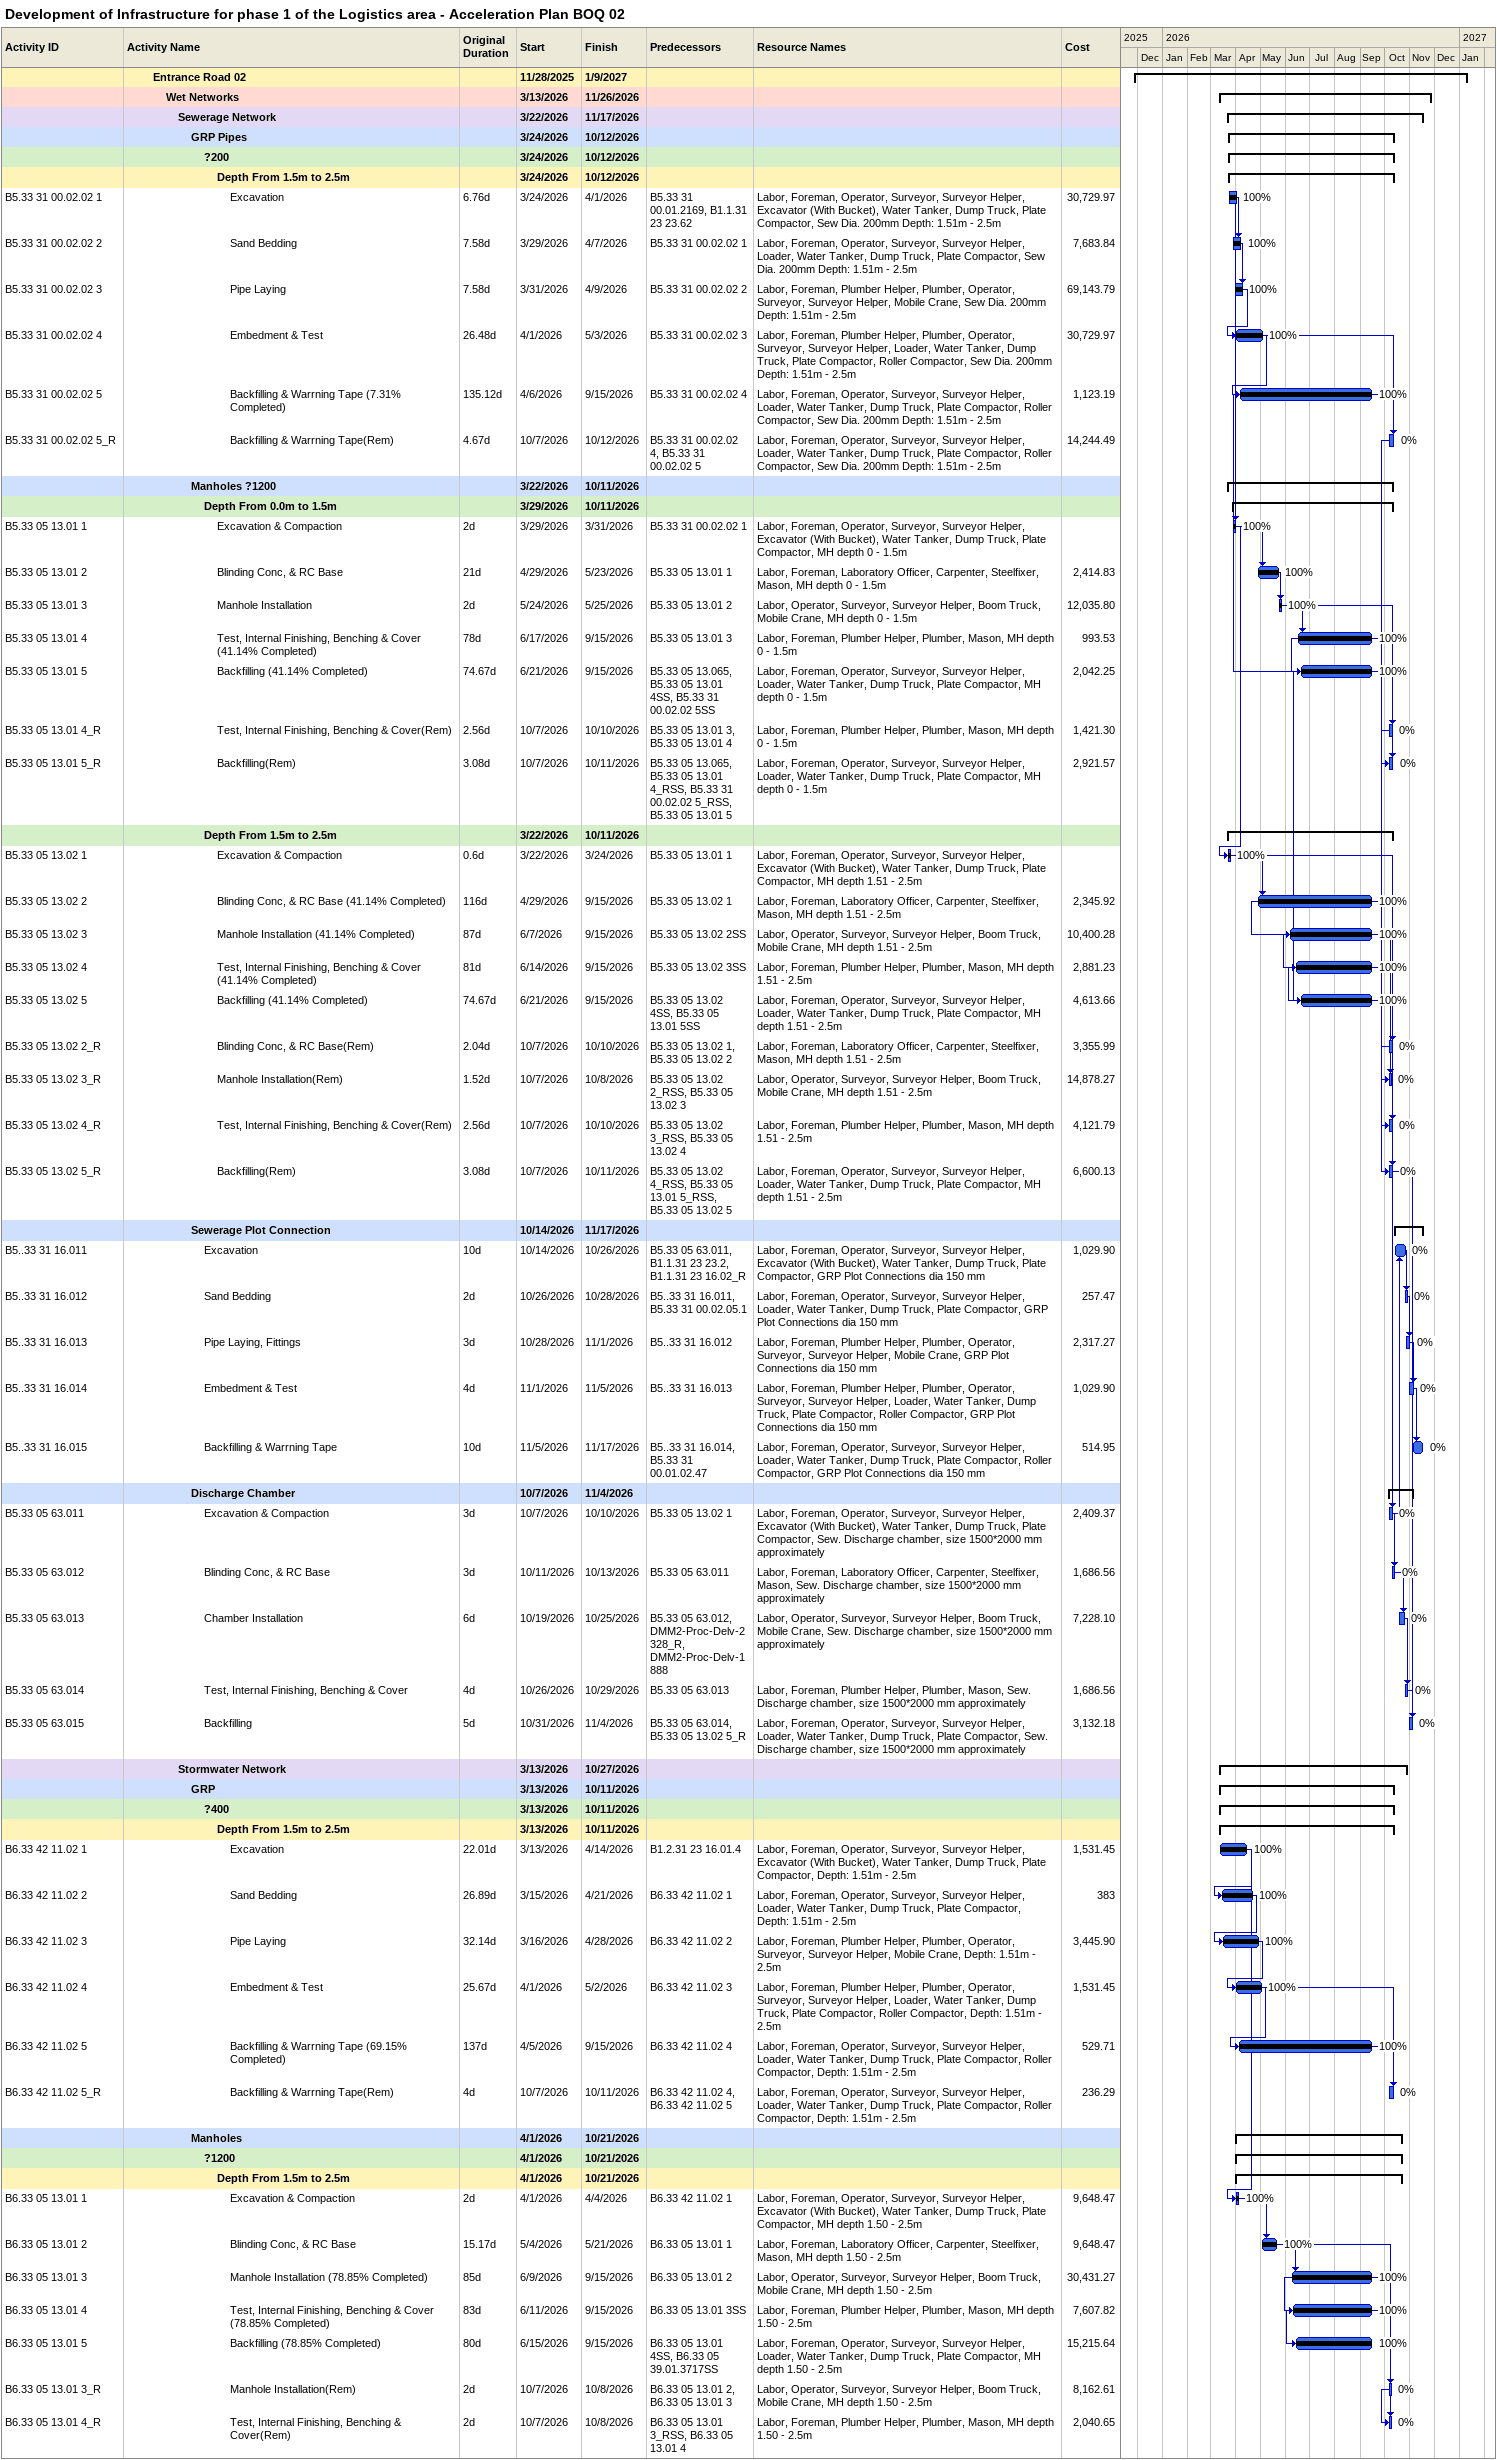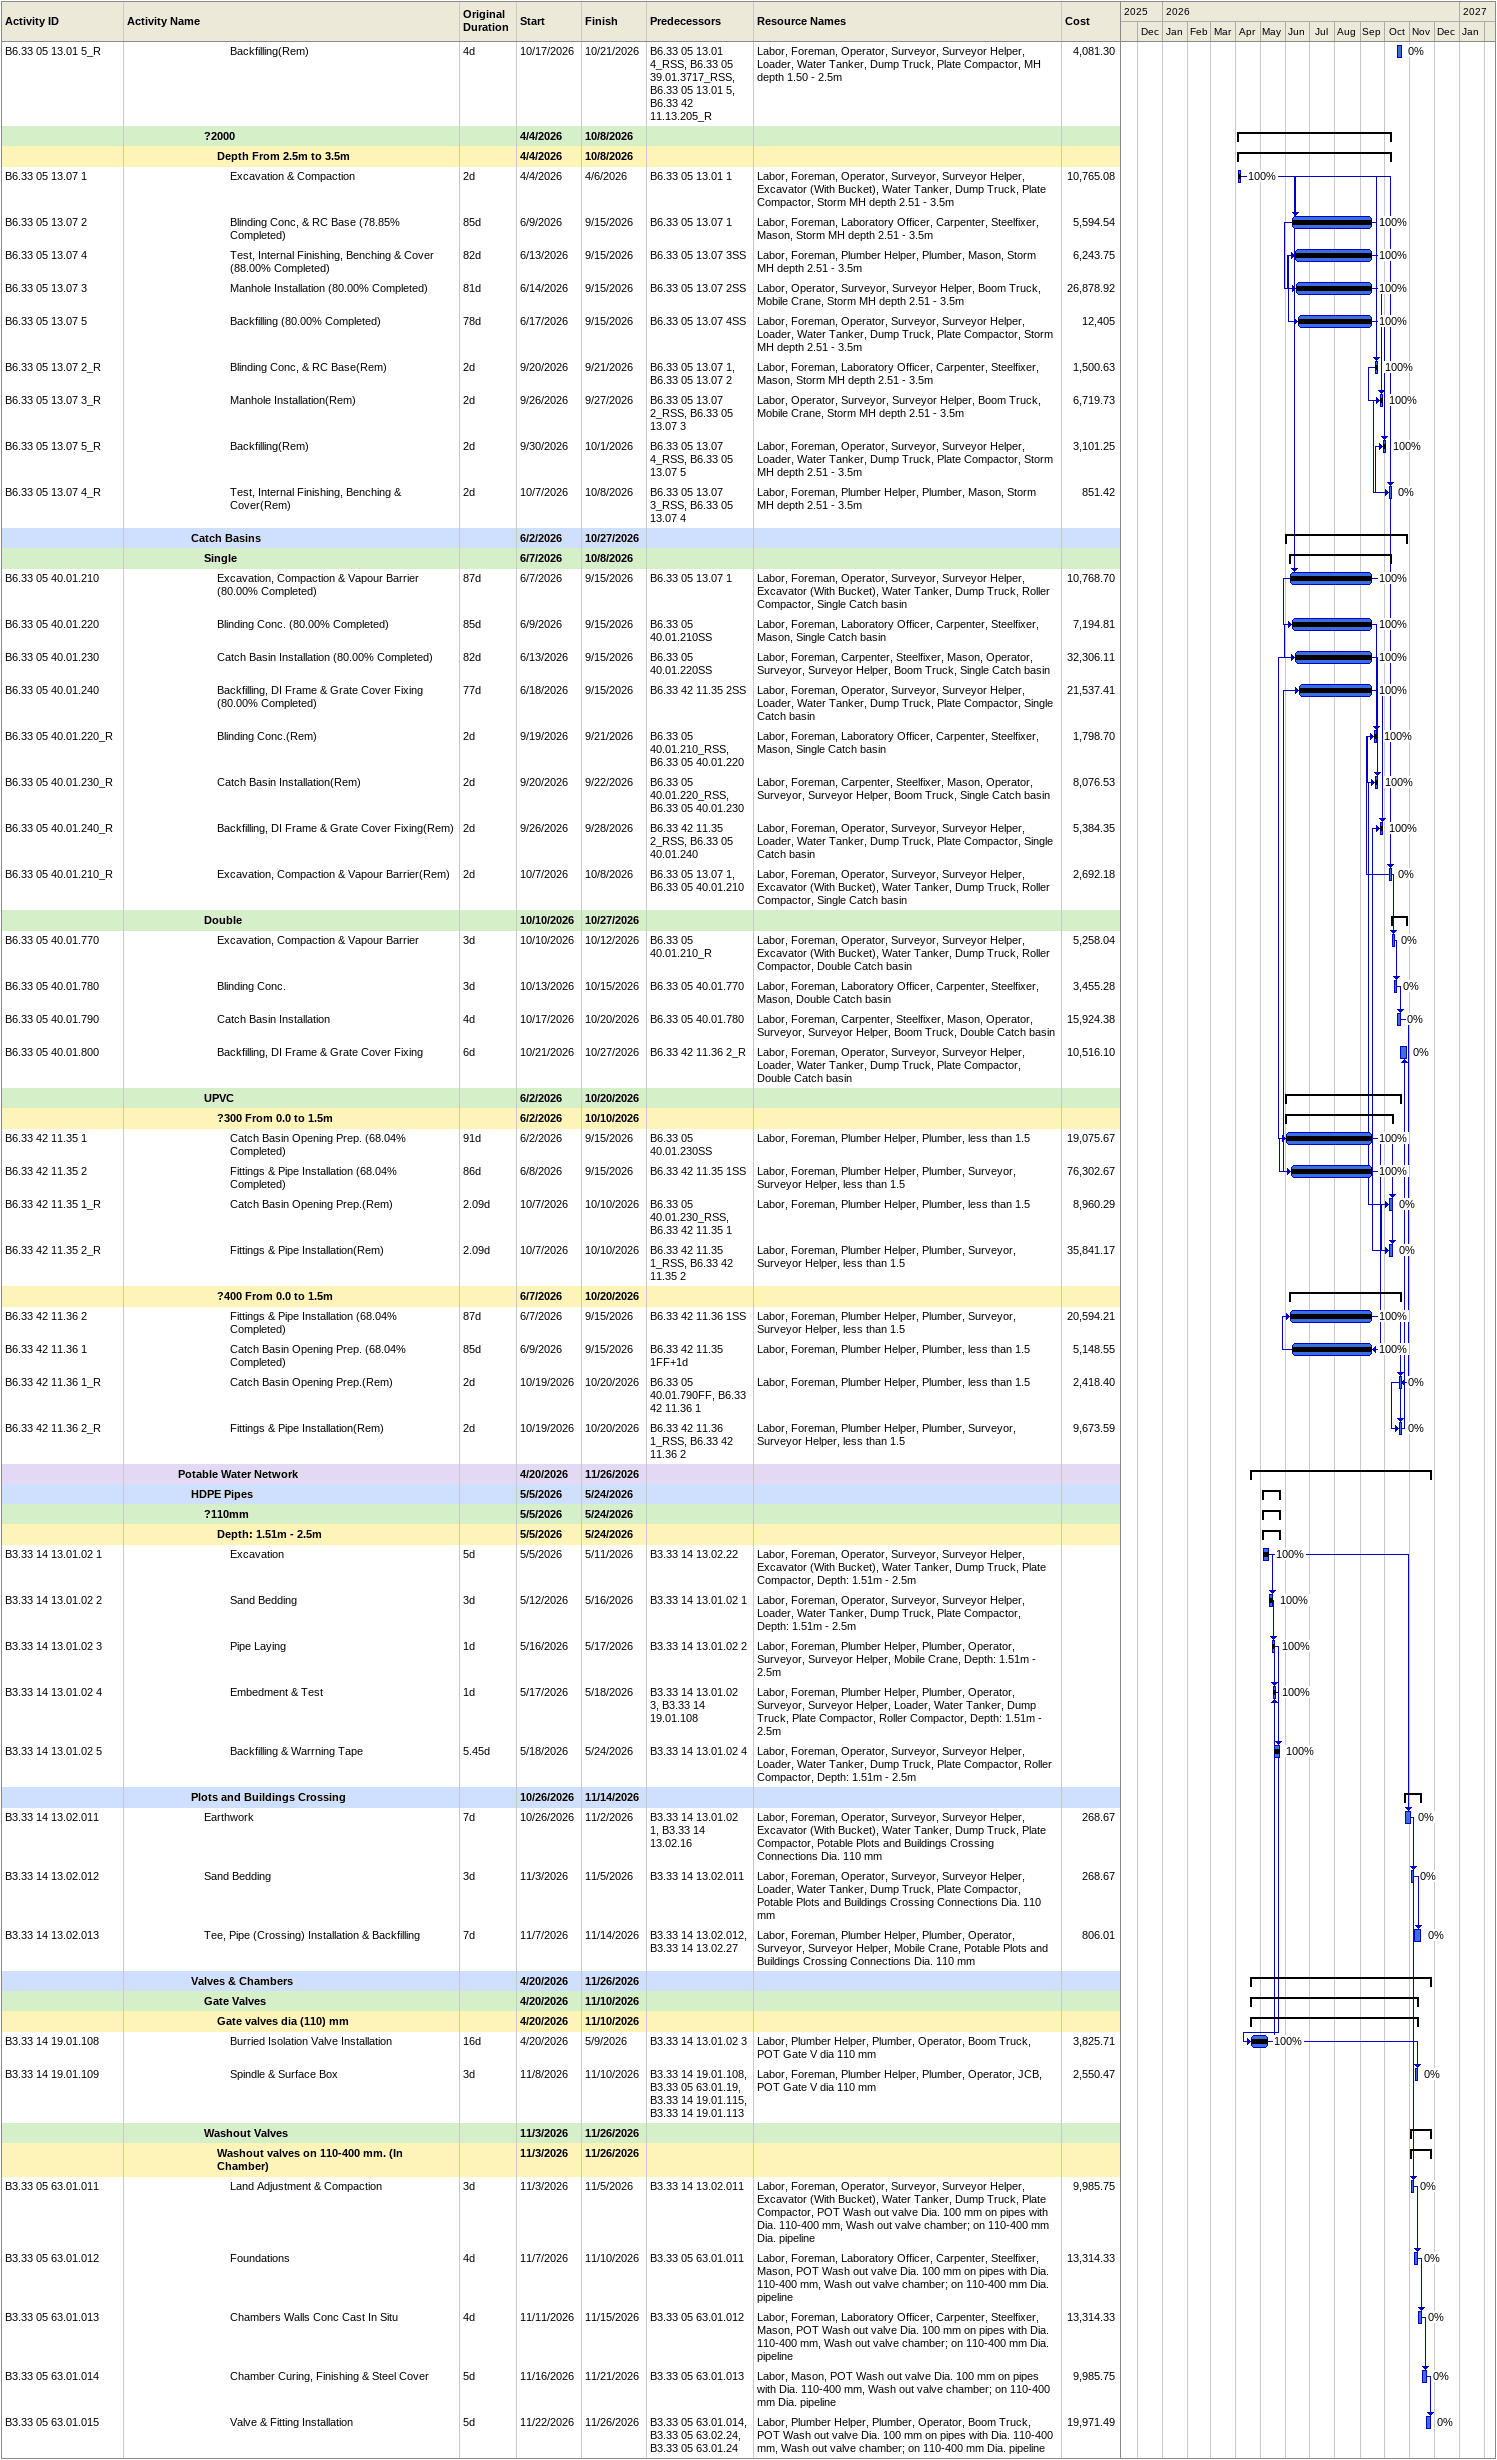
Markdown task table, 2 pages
Development of Infrastructure for phase 1 of the Logistics area - Acceleration Plan BOQ 02

| ID | Level | Task | Original duration | Start | Finish | Predecessors | Resources | % complete | Cost |
|---|---|---|---|---|---|---|---|---|---|
|  | 3 | **Entrance Road 02** |  | 2025-11-28 | 2027-01-09 |  |  |  |  |
|  | 4 | **Wet Networks** |  | 2026-03-13 | 2026-11-26 |  |  |  |  |
|  | 5 | **Sewerage Network** |  | 2026-03-22 | 2026-11-17 |  |  |  |  |
|  | 6 | **GRP Pipes** |  | 2026-03-24 | 2026-10-12 |  |  |  |  |
|  | 7 | **?200** |  | 2026-03-24 | 2026-10-12 |  |  |  |  |
|  | 8 | **Depth From 1.5m to 2.5m** |  | 2026-03-24 | 2026-10-12 |  |  |  |  |
| B5.33 31 00.02.02 1 | 9 | Excavation | 6.76d | 2026-03-24 | 2026-04-01 | B5.33 31 00.01.2169, B1.1.31 23 23.62 | Labor, Foreman, Operator, Surveyor, Surveyor Helper, Excavator (With Bucket), Water Tanker, Dump Truck, Plate Compactor, Sew Dia. 200mm Depth: 1.51m - 2.5m | 100 | 30729.97 |
| B5.33 31 00.02.02 2 | 9 | Sand Bedding | 7.58d | 2026-03-29 | 2026-04-07 | B5.33 31 00.02.02 1 | Labor, Foreman, Operator, Surveyor, Surveyor Helper, Loader, Water Tanker, Dump Truck, Plate Compactor, Sew Dia. 200mm Depth: 1.51m - 2.5m | 100 | 7683.84 |
| B5.33 31 00.02.02 3 | 9 | Pipe Laying | 7.58d | 2026-03-31 | 2026-04-09 | B5.33 31 00.02.02 2 | Labor, Foreman, Plumber Helper, Plumber, Operator, Surveyor, Surveyor Helper, Mobile Crane, Sew Dia. 200mm Depth: 1.51m - 2.5m | 100 | 69143.79 |
| B5.33 31 00.02.02 4 | 9 | Embedment & Test | 26.48d | 2026-04-01 | 2026-05-03 | B5.33 31 00.02.02 3 | Labor, Foreman, Plumber Helper, Plumber, Operator, Surveyor, Surveyor Helper, Loader, Water Tanker, Dump Truck, Plate Compactor, Roller Compactor, Sew Dia. 200mm Depth: 1.51m - 2.5m | 100 | 30729.97 |
| B5.33 31 00.02.02 5 | 9 | Backfilling & Warrning Tape (7.31% Completed) | 135.12d | 2026-04-06 | 2026-09-15 | B5.33 31 00.02.02 4 | Labor, Foreman, Operator, Surveyor, Surveyor Helper, Loader, Water Tanker, Dump Truck, Plate Compactor, Roller Compactor, Sew Dia. 200mm Depth: 1.51m - 2.5m | 100 | 1123.19 |
| B5.33 31 00.02.02 5_R | 9 | Backfilling & Warrning Tape(Rem) | 4.67d | 2026-10-07 | 2026-10-12 | B5.33 31 00.02.02 4, B5.33 31 00.02.02 5 | Labor, Foreman, Operator, Surveyor, Surveyor Helper, Loader, Water Tanker, Dump Truck, Plate Compactor, Roller Compactor, Sew Dia. 200mm Depth: 1.51m - 2.5m | 0 | 14244.49 |
|  | 6 | **Manholes ?1200** |  | 2026-03-22 | 2026-10-11 |  |  |  |  |
|  | 7 | **Depth From 0.0m to 1.5m** |  | 2026-03-29 | 2026-10-11 |  |  |  |  |
| B5.33 05 13.01 1 | 8 | Excavation & Compaction | 2d | 2026-03-29 | 2026-03-31 | B5.33 31 00.02.02 1 | Labor, Foreman, Operator, Surveyor, Surveyor Helper, Excavator (With Bucket), Water Tanker, Dump Truck, Plate Compactor, MH depth 0 - 1.5m | 100 |  |
| B5.33 05 13.01 2 | 8 | Blinding Conc, & RC Base | 21d | 2026-04-29 | 2026-05-23 | B5.33 05 13.01 1 | Labor, Foreman, Laboratory Officer, Carpenter, Steelfixer, Mason, MH depth 0 - 1.5m | 100 | 2414.83 |
| B5.33 05 13.01 3 | 8 | Manhole Installation | 2d | 2026-05-24 | 2026-05-25 | B5.33 05 13.01 2 | Labor, Operator, Surveyor, Surveyor Helper, Boom Truck, Mobile Crane, MH depth 0 - 1.5m | 100 | 12035.80 |
| B5.33 05 13.01 4 | 8 | Test, Internal Finishing, Benching & Cover (41.14% Completed) | 78d | 2026-06-17 | 2026-09-15 | B5.33 05 13.01 3 | Labor, Foreman, Plumber Helper, Plumber, Mason, MH depth 0 - 1.5m | 100 | 993.53 |
| B5.33 05 13.01 5 | 8 | Backfilling (41.14% Completed) | 74.67d | 2026-06-21 | 2026-09-15 | B5.33 05 13.065, B5.33 05 13.01 4SS, B5.33 31 00.02.02 5SS | Labor, Foreman, Operator, Surveyor, Surveyor Helper, Loader, Water Tanker, Dump Truck, Plate Compactor, MH depth 0 - 1.5m | 100 | 2042.25 |
| B5.33 05 13.01 4_R | 8 | Test, Internal Finishing, Benching & Cover(Rem) | 2.56d | 2026-10-07 | 2026-10-10 | B5.33 05 13.01 3, B5.33 05 13.01 4 | Labor, Foreman, Plumber Helper, Plumber, Mason, MH depth 0 - 1.5m | 0 | 1421.30 |
| B5.33 05 13.01 5_R | 8 | Backfilling(Rem) | 3.08d | 2026-10-07 | 2026-10-11 | B5.33 05 13.065, B5.33 05 13.01 4_RSS, B5.33 31 00.02.02 5_RSS, B5.33 05 13.01 5 | Labor, Foreman, Operator, Surveyor, Surveyor Helper, Loader, Water Tanker, Dump Truck, Plate Compactor, MH depth 0 - 1.5m | 0 | 2921.57 |
|  | 7 | **Depth From 1.5m to 2.5m** |  | 2026-03-22 | 2026-10-11 |  |  |  |  |
| B5.33 05 13.02 1 | 8 | Excavation & Compaction | 0.6d | 2026-03-22 | 2026-03-24 | B5.33 05 13.01 1 | Labor, Foreman, Operator, Surveyor, Surveyor Helper, Excavator (With Bucket), Water Tanker, Dump Truck, Plate Compactor, MH depth 1.51 - 2.5m | 100 |  |
| B5.33 05 13.02 2 | 8 | Blinding Conc, & RC Base (41.14% Completed) | 116d | 2026-04-29 | 2026-09-15 | B5.33 05 13.02 1 | Labor, Foreman, Laboratory Officer, Carpenter, Steelfixer, Mason, MH depth 1.51 - 2.5m | 100 | 2345.92 |
| B5.33 05 13.02 3 | 8 | Manhole Installation (41.14% Completed) | 87d | 2026-06-07 | 2026-09-15 | B5.33 05 13.02 2SS | Labor, Operator, Surveyor, Surveyor Helper, Boom Truck, Mobile Crane, MH depth 1.51 - 2.5m | 100 | 10400.28 |
| B5.33 05 13.02 4 | 8 | Test, Internal Finishing, Benching & Cover (41.14% Completed) | 81d | 2026-06-14 | 2026-09-15 | B5.33 05 13.02 3SS | Labor, Foreman, Plumber Helper, Plumber, Mason, MH depth 1.51 - 2.5m | 100 | 2881.23 |
| B5.33 05 13.02 5 | 8 | Backfilling (41.14% Completed) | 74.67d | 2026-06-21 | 2026-09-15 | B5.33 05 13.02 4SS, B5.33 05 13.01 5SS | Labor, Foreman, Operator, Surveyor, Surveyor Helper, Loader, Water Tanker, Dump Truck, Plate Compactor, MH depth 1.51 - 2.5m | 100 | 4613.66 |
| B5.33 05 13.02 2_R | 8 | Blinding Conc, & RC Base(Rem) | 2.04d | 2026-10-07 | 2026-10-10 | B5.33 05 13.02 1, B5.33 05 13.02 2 | Labor, Foreman, Laboratory Officer, Carpenter, Steelfixer, Mason, MH depth 1.51 - 2.5m | 0 | 3355.99 |
| B5.33 05 13.02 3_R | 8 | Manhole Installation(Rem) | 1.52d | 2026-10-07 | 2026-10-08 | B5.33 05 13.02 2_RSS, B5.33 05 13.02 3 | Labor, Operator, Surveyor, Surveyor Helper, Boom Truck, Mobile Crane, MH depth 1.51 - 2.5m | 0 | 14878.27 |
| B5.33 05 13.02 4_R | 8 | Test, Internal Finishing, Benching & Cover(Rem) | 2.56d | 2026-10-07 | 2026-10-10 | B5.33 05 13.02 3_RSS, B5.33 05 13.02 4 | Labor, Foreman, Plumber Helper, Plumber, Mason, MH depth 1.51 - 2.5m | 0 | 4121.79 |
| B5.33 05 13.02 5_R | 8 | Backfilling(Rem) | 3.08d | 2026-10-07 | 2026-10-11 | B5.33 05 13.02 4_RSS, B5.33 05 13.01 5_RSS, B5.33 05 13.02 5 | Labor, Foreman, Operator, Surveyor, Surveyor Helper, Loader, Water Tanker, Dump Truck, Plate Compactor, MH depth 1.51 - 2.5m | 0 | 6600.13 |
|  | 6 | **Sewerage Plot Connection** |  | 2026-10-14 | 2026-11-17 |  |  |  |  |
| B5..33 31 16.011 | 7 | Excavation | 10d | 2026-10-14 | 2026-10-26 | B5.33 05 63.011, B1.1.31 23 23.2, B1.1.31 23 16.02_R | Labor, Foreman, Operator, Surveyor, Surveyor Helper, Excavator (With Bucket), Water Tanker, Dump Truck, Plate Compactor, GRP Plot Connections dia 150 mm | 0 | 1029.90 |
| B5..33 31 16.012 | 7 | Sand Bedding | 2d | 2026-10-26 | 2026-10-28 | B5..33 31 16.011, B5.33 31 00.02.05.1 | Labor, Foreman, Operator, Surveyor, Surveyor Helper, Loader, Water Tanker, Dump Truck, Plate Compactor, GRP Plot Connections dia 150 mm | 0 | 257.47 |
| B5..33 31 16.013 | 7 | Pipe Laying, Fittings | 3d | 2026-10-28 | 2026-11-01 | B5..33 31 16.012 | Labor, Foreman, Plumber Helper, Plumber, Operator, Surveyor, Surveyor Helper, Mobile Crane, GRP Plot Connections dia 150 mm | 0 | 2317.27 |
| B5..33 31 16.014 | 7 | Embedment & Test | 4d | 2026-11-01 | 2026-11-05 | B5..33 31 16.013 | Labor, Foreman, Plumber Helper, Plumber, Operator, Surveyor, Surveyor Helper, Loader, Water Tanker, Dump Truck, Plate Compactor, Roller Compactor, GRP Plot Connections dia 150 mm | 0 | 1029.90 |
| B5..33 31 16.015 | 7 | Backfilling & Warrning Tape | 10d | 2026-11-05 | 2026-11-17 | B5..33 31 16.014, B5.33 31 00.01.02.47 | Labor, Foreman, Operator, Surveyor, Surveyor Helper, Loader, Water Tanker, Dump Truck, Plate Compactor, Roller Compactor, GRP Plot Connections dia 150 mm | 0 | 514.95 |
|  | 6 | **Discharge Chamber** |  | 2026-10-07 | 2026-11-04 |  |  |  |  |
| B5.33 05 63.011 | 7 | Excavation & Compaction | 3d | 2026-10-07 | 2026-10-10 | B5.33 05 13.02 1 | Labor, Foreman, Operator, Surveyor, Surveyor Helper, Excavator (With Bucket), Water Tanker, Dump Truck, Plate Compactor, Sew. Discharge chamber, size 1500*2000 mm approximately | 0 | 2409.37 |
| B5.33 05 63.012 | 7 | Blinding Conc, & RC Base | 3d | 2026-10-11 | 2026-10-13 | B5.33 05 63.011 | Labor, Foreman, Laboratory Officer, Carpenter, Steelfixer, Mason, Sew. Discharge chamber, size 1500*2000 mm approximately | 0 | 1686.56 |
| B5.33 05 63.013 | 7 | Chamber Installation | 6d | 2026-10-19 | 2026-10-25 | B5.33 05 63.012, DMM2-Proc-Delv-2328_R, DMM2-Proc-Delv-1888 | Labor, Operator, Surveyor, Surveyor Helper, Boom Truck, Mobile Crane, Sew. Discharge chamber, size 1500*2000 mm approximately | 0 | 7228.10 |
| B5.33 05 63.014 | 7 | Test, Internal Finishing, Benching & Cover | 4d | 2026-10-26 | 2026-10-29 | B5.33 05 63.013 | Labor, Foreman, Plumber Helper, Plumber, Mason, Sew. Discharge chamber, size 1500*2000 mm approximately | 0 | 1686.56 |
| B5.33 05 63.015 | 7 | Backfilling | 5d | 2026-10-31 | 2026-11-04 | B5.33 05 63.014, B5.33 05 13.02 5_R | Labor, Foreman, Operator, Surveyor, Surveyor Helper, Loader, Water Tanker, Dump Truck, Plate Compactor, Sew. Discharge chamber, size 1500*2000 mm approximately | 0 | 3132.18 |
|  | 5 | **Stormwater Network** |  | 2026-03-13 | 2026-10-27 |  |  |  |  |
|  | 6 | **GRP** |  | 2026-03-13 | 2026-10-11 |  |  |  |  |
|  | 7 | **?400** |  | 2026-03-13 | 2026-10-11 |  |  |  |  |
|  | 8 | **Depth From 1.5m to 2.5m** |  | 2026-03-13 | 2026-10-11 |  |  |  |  |
| B6.33 42 11.02 1 | 9 | Excavation | 22.01d | 2026-03-13 | 2026-04-14 | B1.2.31 23 16.01.4 | Labor, Foreman, Operator, Surveyor, Surveyor Helper, Excavator (With Bucket), Water Tanker, Dump Truck, Plate Compactor, Depth: 1.51m - 2.5m | 100 | 1531.45 |
| B6.33 42 11.02 2 | 9 | Sand Bedding | 26.89d | 2026-03-15 | 2026-04-21 | B6.33 42 11.02 1 | Labor, Foreman, Operator, Surveyor, Surveyor Helper, Loader, Water Tanker, Dump Truck, Plate Compactor, Depth: 1.51m - 2.5m | 100 | 383 |
| B6.33 42 11.02 3 | 9 | Pipe Laying | 32.14d | 2026-03-16 | 2026-04-28 | B6.33 42 11.02 2 | Labor, Foreman, Plumber Helper, Plumber, Operator, Surveyor, Surveyor Helper, Mobile Crane, Depth: 1.51m - 2.5m | 100 | 3445.90 |
| B6.33 42 11.02 4 | 9 | Embedment & Test | 25.67d | 2026-04-01 | 2026-05-02 | B6.33 42 11.02 3 | Labor, Foreman, Plumber Helper, Plumber, Operator, Surveyor, Surveyor Helper, Loader, Water Tanker, Dump Truck, Plate Compactor, Roller Compactor, Depth: 1.51m - 2.5m | 100 | 1531.45 |
| B6.33 42 11.02 5 | 9 | Backfilling & Warrning Tape (69.15% Completed) | 137d | 2026-04-05 | 2026-09-15 | B6.33 42 11.02 4 | Labor, Foreman, Operator, Surveyor, Surveyor Helper, Loader, Water Tanker, Dump Truck, Plate Compactor, Roller Compactor, Depth: 1.51m - 2.5m | 100 | 529.71 |
| B6.33 42 11.02 5_R | 9 | Backfilling & Warrning Tape(Rem) | 4d | 2026-10-07 | 2026-10-11 | B6.33 42 11.02 4, B6.33 42 11.02 5 | Labor, Foreman, Operator, Surveyor, Surveyor Helper, Loader, Water Tanker, Dump Truck, Plate Compactor, Roller Compactor, Depth: 1.51m - 2.5m | 0 | 236.29 |
|  | 6 | **Manholes** |  | 2026-04-01 | 2026-10-21 |  |  |  |  |
|  | 7 | **?1200** |  | 2026-04-01 | 2026-10-21 |  |  |  |  |
|  | 8 | **Depth From 1.5m to 2.5m** |  | 2026-04-01 | 2026-10-21 |  |  |  |  |
| B6.33 05 13.01 1 | 9 | Excavation & Compaction | 2d | 2026-04-01 | 2026-04-04 | B6.33 42 11.02 1 | Labor, Foreman, Operator, Surveyor, Surveyor Helper, Excavator (With Bucket), Water Tanker, Dump Truck, Plate Compactor, MH depth 1.50 - 2.5m | 100 | 9648.47 |
| B6.33 05 13.01 2 | 9 | Blinding Conc, & RC Base | 15.17d | 2026-05-04 | 2026-05-21 | B6.33 05 13.01 1 | Labor, Foreman, Laboratory Officer, Carpenter, Steelfixer, Mason, MH depth 1.50 - 2.5m | 100 | 9648.47 |
| B6.33 05 13.01 3 | 9 | Manhole Installation (78.85% Completed) | 85d | 2026-06-09 | 2026-09-15 | B6.33 05 13.01 2 | Labor, Operator, Surveyor, Surveyor Helper, Boom Truck, Mobile Crane, MH depth 1.50 - 2.5m | 100 | 30431.27 |
| B6.33 05 13.01 4 | 9 | Test, Internal Finishing, Benching & Cover (78.85% Completed) | 83d | 2026-06-11 | 2026-09-15 | B6.33 05 13.01 3SS | Labor, Foreman, Plumber Helper, Plumber, Mason, MH depth 1.50 - 2.5m | 100 | 7607.82 |
| B6.33 05 13.01 5 | 9 | Backfilling (78.85% Completed) | 80d | 2026-06-15 | 2026-09-15 | B6.33 05 13.01 4SS, B6.33 05 39.01.3717SS | Labor, Foreman, Operator, Surveyor, Surveyor Helper, Loader, Water Tanker, Dump Truck, Plate Compactor, MH depth 1.50 - 2.5m | 100 | 15215.64 |
| B6.33 05 13.01 3_R | 9 | Manhole Installation(Rem) | 2d | 2026-10-07 | 2026-10-08 | B6.33 05 13.01 2, B6.33 05 13.01 3 | Labor, Operator, Surveyor, Surveyor Helper, Boom Truck, Mobile Crane, MH depth 1.50 - 2.5m | 0 | 8162.61 |
| B6.33 05 13.01 4_R | 9 | Test, Internal Finishing, Benching & Cover(Rem) | 2d | 2026-10-07 | 2026-10-08 | B6.33 05 13.01 3_RSS, B6.33 05 13.01 4 | Labor, Foreman, Plumber Helper, Plumber, Mason, MH depth 1.50 - 2.5m | 0 | 2040.65 |
| B6.33 05 13.01 5_R | 9 | Backfilling(Rem) | 4d | 2026-10-17 | 2026-10-21 | B6.33 05 13.01 4_RSS, B6.33 05 39.01.3717_RSS, B6.33 05 13.01 5, B6.33 42 11.13.205_R | Labor, Foreman, Operator, Surveyor, Surveyor Helper, Loader, Water Tanker, Dump Truck, Plate Compactor, MH depth 1.50 - 2.5m | 0 | 4081.30 |
|  | 7 | **?2000** |  | 2026-04-04 | 2026-10-08 |  |  |  |  |
|  | 8 | **Depth From 2.5m to 3.5m** |  | 2026-04-04 | 2026-10-08 |  |  |  |  |
| B6.33 05 13.07 1 | 9 | Excavation & Compaction | 2d | 2026-04-04 | 2026-04-06 | B6.33 05 13.01 1 | Labor, Foreman, Operator, Surveyor, Surveyor Helper, Excavator (With Bucket), Water Tanker, Dump Truck, Plate Compactor, Storm MH depth 2.51 - 3.5m | 100 | 10765.08 |
| B6.33 05 13.07 2 | 9 | Blinding Conc, & RC Base (78.85% Completed) | 85d | 2026-06-09 | 2026-09-15 | B6.33 05 13.07 1 | Labor, Foreman, Laboratory Officer, Carpenter, Steelfixer, Mason, Storm MH depth 2.51 - 3.5m | 100 | 5594.54 |
| B6.33 05 13.07 4 | 9 | Test, Internal Finishing, Benching & Cover (88.00% Completed) | 82d | 2026-06-13 | 2026-09-15 | B6.33 05 13.07 3SS | Labor, Foreman, Plumber Helper, Plumber, Mason, Storm MH depth 2.51 - 3.5m | 100 | 6243.75 |
| B6.33 05 13.07 3 | 9 | Manhole Installation (80.00% Completed) | 81d | 2026-06-14 | 2026-09-15 | B6.33 05 13.07 2SS | Labor, Operator, Surveyor, Surveyor Helper, Boom Truck, Mobile Crane, Storm MH depth 2.51 - 3.5m | 100 | 26878.92 |
| B6.33 05 13.07 5 | 9 | Backfilling (80.00% Completed) | 78d | 2026-06-17 | 2026-09-15 | B6.33 05 13.07 4SS | Labor, Foreman, Operator, Surveyor, Surveyor Helper, Loader, Water Tanker, Dump Truck, Plate Compactor, Storm MH depth 2.51 - 3.5m | 100 | 12405 |
| B6.33 05 13.07 2_R | 9 | Blinding Conc, & RC Base(Rem) | 2d | 2026-09-20 | 2026-09-21 | B6.33 05 13.07 1, B6.33 05 13.07 2 | Labor, Foreman, Laboratory Officer, Carpenter, Steelfixer, Mason, Storm MH depth 2.51 - 3.5m | 100 | 1500.63 |
| B6.33 05 13.07 3_R | 9 | Manhole Installation(Rem) | 2d | 2026-09-26 | 2026-09-27 | B6.33 05 13.07 2_RSS, B6.33 05 13.07 3 | Labor, Operator, Surveyor, Surveyor Helper, Boom Truck, Mobile Crane, Storm MH depth 2.51 - 3.5m | 100 | 6719.73 |
| B6.33 05 13.07 5_R | 9 | Backfilling(Rem) | 2d | 2026-09-30 | 2026-10-01 | B6.33 05 13.07 4_RSS, B6.33 05 13.07 5 | Labor, Foreman, Operator, Surveyor, Surveyor Helper, Loader, Water Tanker, Dump Truck, Plate Compactor, Storm MH depth 2.51 - 3.5m | 100 | 3101.25 |
| B6.33 05 13.07 4_R | 9 | Test, Internal Finishing, Benching & Cover(Rem) | 2d | 2026-10-07 | 2026-10-08 | B6.33 05 13.07 3_RSS, B6.33 05 13.07 4 | Labor, Foreman, Plumber Helper, Plumber, Mason, Storm MH depth 2.51 - 3.5m | 0 | 851.42 |
|  | 6 | **Catch Basins** |  | 2026-06-02 | 2026-10-27 |  |  |  |  |
|  | 7 | **Single** |  | 2026-06-07 | 2026-10-08 |  |  |  |  |
| B6.33 05 40.01.210 | 8 | Excavation, Compaction & Vapour Barrier (80.00% Completed) | 87d | 2026-06-07 | 2026-09-15 | B6.33 05 13.07 1 | Labor, Foreman, Operator, Surveyor, Surveyor Helper, Excavator (With Bucket), Water Tanker, Dump Truck, Roller Compactor, Single Catch basin | 100 | 10768.70 |
| B6.33 05 40.01.220 | 8 | Blinding Conc. (80.00% Completed) | 85d | 2026-06-09 | 2026-09-15 | B6.33 05 40.01.210SS | Labor, Foreman, Laboratory Officer, Carpenter, Steelfixer, Mason, Single Catch basin | 100 | 7194.81 |
| B6.33 05 40.01.230 | 8 | Catch Basin Installation (80.00% Completed) | 82d | 2026-06-13 | 2026-09-15 | B6.33 05 40.01.220SS | Labor, Foreman, Carpenter, Steelfixer, Mason, Operator, Surveyor, Surveyor Helper, Boom Truck, Single Catch basin | 100 | 32306.11 |
| B6.33 05 40.01.240 | 8 | Backfilling, DI Frame & Grate Cover Fixing (80.00% Completed) | 77d | 2026-06-18 | 2026-09-15 | B6.33 42 11.35 2SS | Labor, Foreman, Operator, Surveyor, Surveyor Helper, Loader, Water Tanker, Dump Truck, Plate Compactor, Single Catch basin | 100 | 21537.41 |
| B6.33 05 40.01.220_R | 8 | Blinding Conc.(Rem) | 2d | 2026-09-19 | 2026-09-21 | B6.33 05 40.01.210_RSS, B6.33 05 40.01.220 | Labor, Foreman, Laboratory Officer, Carpenter, Steelfixer, Mason, Single Catch basin | 100 | 1798.70 |
| B6.33 05 40.01.230_R | 8 | Catch Basin Installation(Rem) | 2d | 2026-09-20 | 2026-09-22 | B6.33 05 40.01.220_RSS, B6.33 05 40.01.230 | Labor, Foreman, Carpenter, Steelfixer, Mason, Operator, Surveyor, Surveyor Helper, Boom Truck, Single Catch basin | 100 | 8076.53 |
| B6.33 05 40.01.240_R | 8 | Backfilling, DI Frame & Grate Cover Fixing(Rem) | 2d | 2026-09-26 | 2026-09-28 | B6.33 42 11.35 2_RSS, B6.33 05 40.01.240 | Labor, Foreman, Operator, Surveyor, Surveyor Helper, Loader, Water Tanker, Dump Truck, Plate Compactor, Single Catch basin | 100 | 5384.35 |
| B6.33 05 40.01.210_R | 8 | Excavation, Compaction & Vapour Barrier(Rem) | 2d | 2026-10-07 | 2026-10-08 | B6.33 05 13.07 1, B6.33 05 40.01.210 | Labor, Foreman, Operator, Surveyor, Surveyor Helper, Excavator (With Bucket), Water Tanker, Dump Truck, Roller Compactor, Single Catch basin | 0 | 2692.18 |
|  | 7 | **Double** |  | 2026-10-10 | 2026-10-27 |  |  |  |  |
| B6.33 05 40.01.770 | 8 | Excavation, Compaction & Vapour Barrier | 3d | 2026-10-10 | 2026-10-12 | B6.33 05 40.01.210_R | Labor, Foreman, Operator, Surveyor, Surveyor Helper, Excavator (With Bucket), Water Tanker, Dump Truck, Roller Compactor, Double Catch basin | 0 | 5258.04 |
| B6.33 05 40.01.780 | 8 | Blinding Conc. | 3d | 2026-10-13 | 2026-10-15 | B6.33 05 40.01.770 | Labor, Foreman, Laboratory Officer, Carpenter, Steelfixer, Mason, Double Catch basin | 0 | 3455.28 |
| B6.33 05 40.01.790 | 8 | Catch Basin Installation | 4d | 2026-10-17 | 2026-10-20 | B6.33 05 40.01.780 | Labor, Foreman, Carpenter, Steelfixer, Mason, Operator, Surveyor, Surveyor Helper, Boom Truck, Double Catch basin | 0 | 15924.38 |
| B6.33 05 40.01.800 | 8 | Backfilling, DI Frame & Grate Cover Fixing | 6d | 2026-10-21 | 2026-10-27 | B6.33 42 11.36 2_R | Labor, Foreman, Operator, Surveyor, Surveyor Helper, Loader, Water Tanker, Dump Truck, Plate Compactor, Double Catch basin | 0 | 10516.10 |
|  | 7 | **UPVC** |  | 2026-06-02 | 2026-10-20 |  |  |  |  |
|  | 8 | **?300 From 0.0 to 1.5m** |  | 2026-06-02 | 2026-10-10 |  |  |  |  |
| B6.33 42 11.35 1 | 9 | Catch Basin Opening Prep. (68.04% Completed) | 91d | 2026-06-02 | 2026-09-15 | B6.33 05 40.01.230SS | Labor, Foreman, Plumber Helper, Plumber, less than 1.5 | 100 | 19075.67 |
| B6.33 42 11.35 2 | 9 | Fittings & Pipe Installation (68.04% Completed) | 86d | 2026-06-08 | 2026-09-15 | B6.33 42 11.35 1SS | Labor, Foreman, Plumber Helper, Plumber, Surveyor, Surveyor Helper, less than 1.5 | 100 | 76302.67 |
| B6.33 42 11.35 1_R | 9 | Catch Basin Opening Prep.(Rem) | 2.09d | 2026-10-07 | 2026-10-10 | B6.33 05 40.01.230_RSS, B6.33 42 11.35 1 | Labor, Foreman, Plumber Helper, Plumber, less than 1.5 | 0 | 8960.29 |
| B6.33 42 11.35 2_R | 9 | Fittings & Pipe Installation(Rem) | 2.09d | 2026-10-07 | 2026-10-10 | B6.33 42 11.35 1_RSS, B6.33 42 11.35 2 | Labor, Foreman, Plumber Helper, Plumber, Surveyor, Surveyor Helper, less than 1.5 | 0 | 35841.17 |
|  | 8 | **?400 From 0.0 to 1.5m** |  | 2026-06-07 | 2026-10-20 |  |  |  |  |
| B6.33 42 11.36 2 | 9 | Fittings & Pipe Installation (68.04% Completed) | 87d | 2026-06-07 | 2026-09-15 | B6.33 42 11.36 1SS | Labor, Foreman, Plumber Helper, Plumber, Surveyor, Surveyor Helper, less than 1.5 | 100 | 20594.21 |
| B6.33 42 11.36 1 | 9 | Catch Basin Opening Prep. (68.04% Completed) | 85d | 2026-06-09 | 2026-09-15 | B6.33 42 11.35 1FF+1d | Labor, Foreman, Plumber Helper, Plumber, less than 1.5 | 100 | 5148.55 |
| B6.33 42 11.36 1_R | 9 | Catch Basin Opening Prep.(Rem) | 2d | 2026-10-19 | 2026-10-20 | B6.33 05 40.01.790FF, B6.33 42 11.36 1 | Labor, Foreman, Plumber Helper, Plumber, less than 1.5 | 0 | 2418.40 |
| B6.33 42 11.36 2_R | 9 | Fittings & Pipe Installation(Rem) | 2d | 2026-10-19 | 2026-10-20 | B6.33 42 11.36 1_RSS, B6.33 42 11.36 2 | Labor, Foreman, Plumber Helper, Plumber, Surveyor, Surveyor Helper, less than 1.5 | 0 | 9673.59 |
|  | 5 | **Potable Water Network** |  | 2026-04-20 | 2026-11-26 |  |  |  |  |
|  | 6 | **HDPE Pipes** |  | 2026-05-05 | 2026-05-24 |  |  |  |  |
|  | 7 | **?110mm** |  | 2026-05-05 | 2026-05-24 |  |  |  |  |
|  | 8 | **Depth: 1.51m - 2.5m** |  | 2026-05-05 | 2026-05-24 |  |  |  |  |
| B3.33 14 13.01.02 1 | 9 | Excavation | 5d | 2026-05-05 | 2026-05-11 | B3.33 14 13.02.22 | Labor, Foreman, Operator, Surveyor, Surveyor Helper, Excavator (With Bucket), Water Tanker, Dump Truck, Plate Compactor, Depth: 1.51m - 2.5m | 100 |  |
| B3.33 14 13.01.02 2 | 9 | Sand Bedding | 3d | 2026-05-12 | 2026-05-16 | B3.33 14 13.01.02 1 | Labor, Foreman, Operator, Surveyor, Surveyor Helper, Loader, Water Tanker, Dump Truck, Plate Compactor, Depth: 1.51m - 2.5m | 100 |  |
| B3.33 14 13.01.02 3 | 9 | Pipe Laying | 1d | 2026-05-16 | 2026-05-17 | B3.33 14 13.01.02 2 | Labor, Foreman, Plumber Helper, Plumber, Operator, Surveyor, Surveyor Helper, Mobile Crane, Depth: 1.51m - 2.5m | 100 |  |
| B3.33 14 13.01.02 4 | 9 | Embedment & Test | 1d | 2026-05-17 | 2026-05-18 | B3.33 14 13.01.02 3, B3.33 14 19.01.108 | Labor, Foreman, Plumber Helper, Plumber, Operator, Surveyor, Surveyor Helper, Loader, Water Tanker, Dump Truck, Plate Compactor, Roller Compactor, Depth: 1.51m - 2.5m | 100 |  |
| B3.33 14 13.01.02 5 | 9 | Backfilling & Warrning Tape | 5.45d | 2026-05-18 | 2026-05-24 | B3.33 14 13.01.02 4 | Labor, Foreman, Operator, Surveyor, Surveyor Helper, Loader, Water Tanker, Dump Truck, Plate Compactor, Roller Compactor, Depth: 1.51m - 2.5m | 100 |  |
|  | 6 | **Plots and Buildings Crossing** |  | 2026-10-26 | 2026-11-14 |  |  |  |  |
| B3.33 14 13.02.011 | 7 | Earthwork | 7d | 2026-10-26 | 2026-11-02 | B3.33 14 13.01.02 1, B3.33 14 13.02.16 | Labor, Foreman, Operator, Surveyor, Surveyor Helper, Excavator (With Bucket), Water Tanker, Dump Truck, Plate Compactor, Potable Plots and Buildings Crossing Connections Dia. 110 mm | 0 | 268.67 |
| B3.33 14 13.02.012 | 7 | Sand Bedding | 3d | 2026-11-03 | 2026-11-05 | B3.33 14 13.02.011 | Labor, Foreman, Operator, Surveyor, Surveyor Helper, Loader, Water Tanker, Dump Truck, Plate Compactor, Potable Plots and Buildings Crossing Connections Dia. 110 mm | 0 | 268.67 |
| B3.33 14 13.02.013 | 7 | Tee, Pipe (Crossing) Installation & Backfilling | 7d | 2026-11-07 | 2026-11-14 | B3.33 14 13.02.012, B3.33 14 13.02.27 | Labor, Foreman, Plumber Helper, Plumber, Operator, Surveyor, Surveyor Helper, Mobile Crane, Potable Plots and Buildings Crossing Connections Dia. 110 mm | 0 | 806.01 |
|  | 6 | **Valves & Chambers** |  | 2026-04-20 | 2026-11-26 |  |  |  |  |
|  | 7 | **Gate Valves** |  | 2026-04-20 | 2026-11-10 |  |  |  |  |
|  | 8 | **Gate valves dia (110) mm** |  | 2026-04-20 | 2026-11-10 |  |  |  |  |
| B3.33 14 19.01.108 | 9 | Burried Isolation Valve Installation | 16d | 2026-04-20 | 2026-05-09 | B3.33 14 13.01.02 3 | Labor, Plumber Helper, Plumber, Operator, Boom Truck, POT Gate V dia 110 mm | 100 | 3825.71 |
| B3.33 14 19.01.109 | 9 | Spindle & Surface Box | 3d | 2026-11-08 | 2026-11-10 | B3.33 14 19.01.108, B3.33 05 63.01.19, B3.33 14 19.01.115, B3.33 14 19.01.113 | Labor, Foreman, Plumber Helper, Plumber, Operator, JCB, POT Gate V dia 110 mm | 0 | 2550.47 |
|  | 7 | **Washout Valves** |  | 2026-11-03 | 2026-11-26 |  |  |  |  |
|  | 8 | **Washout valves on 110-400 mm. (In Chamber)** |  | 2026-11-03 | 2026-11-26 |  |  |  |  |
| B3.33 05 63.01.011 | 9 | Land Adjustment & Compaction | 3d | 2026-11-03 | 2026-11-05 | B3.33 14 13.02.011 | Labor, Foreman, Operator, Surveyor, Surveyor Helper, Excavator (With Bucket), Water Tanker, Dump Truck, Plate Compactor, POT Wash out valve Dia. 100 mm on pipes with Dia. 110-400 mm, Wash out valve chamber; on 110-400 mm Dia. pipeline | 0 | 9985.75 |
| B3.33 05 63.01.012 | 9 | Foundations | 4d | 2026-11-07 | 2026-11-10 | B3.33 05 63.01.011 | Labor, Foreman, Laboratory Officer, Carpenter, Steelfixer, Mason, POT Wash out valve Dia. 100 mm on pipes with Dia. 110-400 mm, Wash out valve chamber; on 110-400 mm Dia. pipeline | 0 | 13314.33 |
| B3.33 05 63.01.013 | 9 | Chambers Walls Conc Cast In Situ | 4d | 2026-11-11 | 2026-11-15 | B3.33 05 63.01.012 | Labor, Foreman, Laboratory Officer, Carpenter, Steelfixer, Mason, POT Wash out valve Dia. 100 mm on pipes with Dia. 110-400 mm, Wash out valve chamber; on 110-400 mm Dia. pipeline | 0 | 13314.33 |
| B3.33 05 63.01.014 | 9 | Chamber Curing, Finishing & Steel Cover | 5d | 2026-11-16 | 2026-11-21 | B3.33 05 63.01.013 | Labor, Mason, POT Wash out valve Dia. 100 mm on pipes with Dia. 110-400 mm, Wash out valve chamber; on 110-400 mm Dia. pipeline | 0 | 9985.75 |
| B3.33 05 63.01.015 | 9 | Valve & Fitting Installation | 5d | 2026-11-22 | 2026-11-26 | B3.33 05 63.01.014, B3.33 05 63.02.24, B3.33 05 63.01.24 | Labor, Plumber Helper, Plumber, Operator, Boom Truck, POT Wash out valve Dia. 100 mm on pipes with Dia. 110-400 mm, Wash out valve chamber; on 110-400 mm Dia. pipeline | 0 | 19971.49 |
